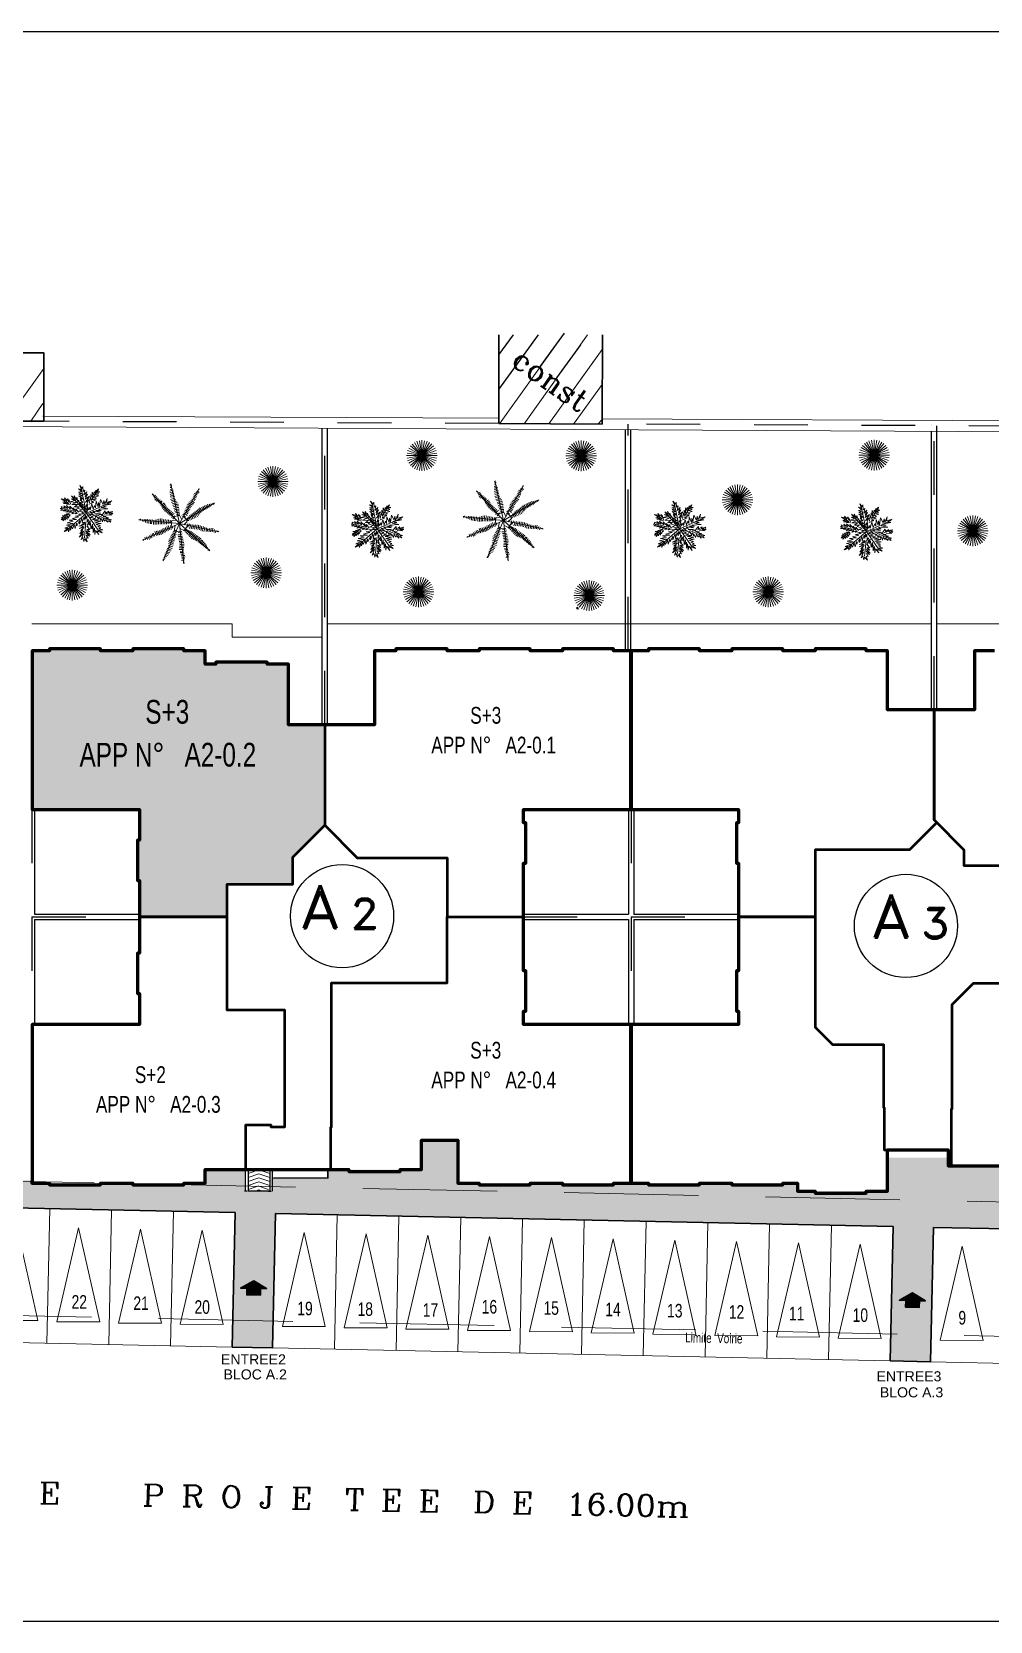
# Model space of a CAD drawing. Header units: millimetres. Extents: x 906 to 2482, y -1313 to -637.
# Drawn here: x 2054.772 to 2056.556, y -1302.754 to -1299.798 of the extents above; entities that cross this region are included whole.
import ezdxf
from ezdxf.enums import TextEntityAlignment as Align

# ---------------------------------------------------------------- set-up
doc = ezdxf.new("R2010")
doc.units = ezdxf.units.MM
for name, pattern in [('CONTINOUS', [0]), ('DASHDOT2', [0.5, 0.25, -0.125, 0, -0.125]), ('HIDDEN', [0.375, 0.25, -0.125])]:
    doc.linetypes.add(name, pattern=pattern)
doc.layers.add('1', color=7, linetype='Continuous')
for name, color, linetype, lineweight, true_color in [('autoblocan', 7, 'Continuous', 13, 0xe2d4c5), ('HACH', 7, 'Continuous', 5, 0xd1d1d1), ('VERDURE', 7, 'Continuous', 15, 0x00db00)]:
    doc.layers.add(name, color=color, linetype=linetype, lineweight=lineweight, true_color=true_color)
for name, color, linetype, lineweight in [('CLOTURE EXISTANT', 7, 'Continuous', 20), ('construction existante', 7, 'Continuous', 30), ('ESCALIER', 7, 'Continuous', 20), ('inter2', 7, 'HIDDEN', 18), ('interrompu', 7, 'HIDDEN', 15), ('MUR 0.2', 7, 'Continuous', 20), ('MUR 0.25', 7, 'Continuous', 25), ('MUR 0.3', 7, 'Continuous', 30), ('MUR 0.5', 7, 'Continuous', 50), ('MUR 0.6', 7, 'Continuous', 60), ('PARKING', 7, 'Continuous', 20), ('POTEAUX HACHURE', 7, 'Continuous', 15), ('REVERS D EAU', 7, 'Continuous', 13), ('TEXTE', 7, 'Continuous', 20), ('vegetation', 3, 'Continuous', 15), ('VOITURE', 7, 'Continuous', 15)]:
    doc.layers.add(name, color=color, linetype=linetype, lineweight=lineweight)
doc.layers.add('TEINTE 3', color=7, linetype='Continuous', true_color=0x175aab)
doc.styles.add('ARIAL', font='arial.ttf')
doc.styles.add('ATT', font='TXT')
doc.styles.add('BOLD', font='romand')
doc.styles.add('RR', font='COMPLEX')
doc.styles.add('STYLE4', font='swisscl.ttf')

# ---------------------------------------------------------------- blocks, each defined once
blk = doc.blocks.new('12PPLT15')
at = {"color": 0, "linetype": 'ByBlock'}
for p, q in [((0.013, -0.001), (-0.088, 0.491)), ((0.105, 0.233), (0.218, 0.416)), ((-0.197, 0.032), (-0.424, 0.087)), ((-0.311, 0.181), (-0.394, 0.245)), ((0.013, -0.001), (-0.211, 0.261)), ((0.013, -0.001), (0.471, 0.206)), ((0.344, -0.02), (0.467, 0.009)), ((-0.304, -0.006), (-0.415, -0.1)), ((0.013, -0.001), (-0.373, -0.336)), ((0.006, -0.159), (-0.023, -0.458)), ((0.013, -0.001), (0.245, -0.333)), ((0.205, -0.033), (0.429, -0.132))]:
    blk.add_line(p, q, dxfattribs=at)
for points in [[(-0.023, 0.057), (-0.023, 0.126), (-0.05, 0.087), (-0.065, 0.126), (-0.076, 0.103), (-0.098, 0.174), (-0.107, 0.155), (-0.136, 0.239), (-0.143, 0.21), (-0.166, 0.294), (-0.17, 0.248), (-0.214, 0.323), (-0.201, 0.271), (-0.262, 0.319), (-0.22, 0.258), (-0.272, 0.268), (-0.208, 0.233), (-0.289, 0.212), (-0.178, 0.2), (-0.26, 0.162), (-0.153, 0.158), (-0.208, 0.12), (-0.117, 0.12), (-0.159, 0.09), (-0.065, 0.061), (-0.126, 0.038), (-0.021, 0.019), (-0.078, 0.003), (-0.021, -0.012), (-0.136, -0.02), (-0.082, -0.035), (-0.191, -0.054), (-0.126, -0.071), (-0.247, -0.1), (-0.17, -0.117), (-0.304, -0.132), (-0.233, -0.152), (-0.344, -0.181), (-0.233, -0.19), (-0.359, -0.223), (-0.279, -0.236), (-0.385, -0.278), (-0.331, -0.278), (-0.401, -0.339), (-0.321, -0.31), (-0.317, -0.345), (-0.291, -0.278), (-0.281, -0.314), (-0.262, -0.249), (-0.247, -0.291), (-0.214, -0.213), (-0.197, -0.284), (-0.17, -0.184), (-0.162, -0.239), (-0.114, -0.139), (-0.114, -0.203), (-0.069, -0.094), (-0.065, -0.171), (-0.03, -0.068), (-0.015, -0.132), (-0.001, -0.035), (0.006, -0.098), (0.021, -0.052), (0.027, -0.159), (0.05, -0.119), (0.038, -0.217), (0.083, -0.142), (0.073, -0.223), (0.092, -0.181), (0.099, -0.291), (0.125, -0.203), (0.119, -0.294), (0.14, -0.249), (0.14, -0.358), (0.163, -0.281), (0.17, -0.397), (0.182, -0.32), (0.245, -0.4), (0.215, -0.333), (0.306, -0.368), (0.251, -0.314), (0.318, -0.31), (0.247, -0.284), (0.283, -0.272), (0.224, -0.249), (0.274, -0.236), (0.193, -0.209), (0.287, -0.194), (0.17, -0.178), (0.28, -0.152), (0.161, -0.142), (0.241, -0.123), (0.125, -0.117), (0.182, -0.1), (0.079, -0.081), (0.138, -0.068), (0.05, -0.033), (0.09, -0.029)], [(0.008, 0.049), (0.041, 0.162), (0.002, 0.122), (0.057, 0.248), (-0.001, 0.2), (0.073, 0.313), (-0.007, 0.258), (0.035, 0.352), (-0.007, 0.306), (0.021, 0.394), (-0.034, 0.342), (-0.015, 0.43), (-0.046, 0.403), (-0.053, 0.497), (-0.063, 0.461), (-0.111, 0.516), (-0.076, 0.436), (-0.134, 0.449), (-0.072, 0.403), (-0.134, 0.388), (-0.069, 0.367), (-0.126, 0.359), (-0.053, 0.313), (-0.126, 0.323), (-0.042, 0.261), (-0.105, 0.281), (-0.072, 0.245), (-0.101, 0.245), (-0.053, 0.2), (-0.12, 0.204), (-0.034, 0.149), (-0.092, 0.151), (-0.04, 0.113)], [(0.069, 0.191), (0.083, 0.29), (0.096, 0.252), (0.099, 0.348), (0.125, 0.29), (0.121, 0.388), (0.154, 0.332), (0.157, 0.397), (0.176, 0.374), (0.19, 0.43), (0.199, 0.407), (0.238, 0.449), (0.224, 0.397), (0.266, 0.394), (0.209, 0.374), (0.247, 0.361), (0.182, 0.338), (0.245, 0.323), (0.161, 0.296), (0.203, 0.281), (0.134, 0.252), (0.193, 0.245), (0.102, 0.212), (0.154, 0.206), (0.067, 0.168)], [(-0.136, 0.015), (-0.185, 0.078), (-0.185, 0.032), (-0.233, 0.099), (-0.22, 0.055), (-0.295, 0.132), (-0.279, 0.074), (-0.359, 0.141), (-0.337, 0.087), (-0.408, 0.135), (-0.382, 0.09), (-0.457, 0.122), (-0.446, 0.097), (-0.476, 0.087), (-0.424, 0.078), (-0.466, 0.055), (-0.369, 0.055), (-0.411, 0.038), (-0.314, 0.049), (-0.366, 0.015), (-0.26, 0.036), (-0.314, 0.013), (-0.224, 0.015), (-0.26, -0.012), (-0.166, 0.009), (-0.197, -0.016), (-0.149, -0.004)], [(-0.289, 0.158), (-0.356, 0.164), (-0.323, 0.177), (-0.411, 0.177), (-0.356, 0.197), (-0.427, 0.206), (-0.382, 0.219), (-0.453, 0.268), (-0.379, 0.252), (-0.394, 0.284), (-0.346, 0.233), (-0.331, 0.271), (-0.317, 0.212), (-0.311, 0.252), (-0.285, 0.17)], [(0.038, 0), (0.163, -0.052), (0.083, 0.015), (0.17, 0.007), (0.134, 0.036), (0.276, 0.019), (0.19, 0.051), (0.289, 0.051), (0.238, 0.071), (0.415, 0.08), (0.289, 0.107), (0.379, 0.12), (0.309, 0.135), (0.467, 0.168), (0.396, 0.17), (0.49, 0.226), (0.389, 0.2), (0.4, 0.275), (0.354, 0.164), (0.341, 0.233), (0.325, 0.162), (0.276, 0.252), (0.257, 0.126), (0.238, 0.197), (0.234, 0.12), (0.193, 0.223), (0.186, 0.099), (0.167, 0.141), (0.14, 0.074), (0.115, 0.17), (0.083, 0.061), (0.083, 0.113), (0.05, 0.061), (0.041, 0.11), (0.027, 0.022)], [(0.318, -0.01), (0.364, 0.042), (0.367, 0), (0.431, 0.036), (0.415, 0.009), (0.499, 0.029), (0.483, 0.003), (0.506, -0.01), (0.435, -0.01), (0.486, -0.039), (0.383, -0.029)], [(-0.311, -0.004), (-0.356, -0.016), (-0.34, -0.023), (-0.394, -0.033), (-0.373, -0.042), (-0.44, -0.048), (-0.394, -0.062), (-0.45, -0.084), (-0.421, -0.087), (-0.457, -0.117), (-0.415, -0.117), (-0.424, -0.142), (-0.385, -0.1), (-0.379, -0.132), (-0.363, -0.075), (-0.344, -0.117), (-0.34, -0.054), (-0.321, -0.094), (-0.308, -0.035), (-0.295, -0.054), (-0.295, -0.02)], [(-0.017, -0.165), (-0.063, -0.181), (-0.011, -0.188), (-0.078, -0.209), (-0.015, -0.207), (-0.124, -0.245), (-0.03, -0.236), (-0.12, -0.287), (-0.027, -0.261), (-0.092, -0.322), (-0.05, -0.303), (-0.107, -0.385), (-0.034, -0.333), (-0.12, -0.448), (-0.04, -0.385), (-0.084, -0.49), (-0.053, -0.452), (-0.034, -0.53), (-0.021, -0.477), (0.031, -0.533), (0.006, -0.458), (0.048, -0.465), (0.012, -0.41), (0.073, -0.429), (0.008, -0.368), (0.086, -0.404), (0.012, -0.333), (0.079, -0.349), (0.019, -0.303), (0.079, -0.307), (0.019, -0.245), (0.048, -0.259), (0.019, -0.213)], [(0.17, -0.012), (0.274, -0.012), (0.245, -0.026), (0.318, -0.026), (0.295, -0.042), (0.383, -0.058), (0.328, -0.062), (0.425, -0.09), (0.377, -0.094), (0.483, -0.126), (0.442, -0.132), (0.471, -0.165), (0.4, -0.142), (0.412, -0.171), (0.37, -0.123), (0.36, -0.152), (0.325, -0.1), (0.312, -0.159), (0.28, -0.09), (0.274, -0.132), (0.251, -0.075), (0.234, -0.106), (0.199, -0.048), (0.186, -0.081), (0.182, -0.045)]]:
    blk.add_lwpolyline(points, dxfattribs=at)
at = {"color": 0, "linetype": 'ByBlock', "style": 'ATT', "flags": 3}
blk.add_attdef('ITEM', (-1, -3.75), '', height=1, dxfattribs=at)
blk = doc.blocks.new('C3A9GA8P')
at = {"color": 0, "linetype": 'ByBlock'}
for p, q in [((120.6, 300.6), (124.5, 302.6)), ((121.4, 294.8), (127, 298.5)), ((155, 155), (122.7, 301.5)), ((155, 155), (53.9, 265.8)), ((54.2, 262.2), (58.5, 263.5)), ((59.3, 255.9), (67.5, 261.1)), ((61.6, 249.7), (70.3, 256)), ((82.3, 227), (91.5, 236.7)), ((122.2, 252.9), (137.8, 255.6)), ((155, 155), (229.1, 285.4)), ((201, 246.4), (213.1, 240.6)), ((216.2, 273), (224.9, 266.8)), ((221.4, 277.3), (228.8, 271)), ((225.8, 284), (228.4, 280.3)), ((125.2, 177.7), (138.8, 183.8)), ((146.4, 185.5), (155.3, 187.6)), ((155, 155), (284.3, 231)), ((157.3, 183.4), (164.2, 169.2)), ((167.4, 190.3), (177.4, 179.3)), ((238, 216.5), (245.4, 202.4)), ((277.6, 230.1), (282.8, 225.9)), ((282.8, 232.7), (285.9, 229.6)), ((5.9, 167.3), (5.2, 171.6)), ((155, 155), (5.7, 169.5)), ((11.6, 166.3), (9.9, 172.8)), ((155, 155), (18.4, 93)), ((51.7, 154), (54, 169.8)), ((64.1, 108.1), (57.7, 119.9)), ((155, 155), (95.1, 17.5)), ((124.2, 133.7), (122.6, 148.5)), ((123.4, 156.3), (124.1, 165.4)), ((128.7, 166), (144.4, 168.2)), ((144, 125.3), (135.6, 128.8)), ((136.5, 133.4), (139.2, 149)), ((165.7, 119.2), (151.2, 122.2)), ((155, 155), (267.3, 55.5)), ((155, 155), (171.7, 5.9)), ((155, 155), (301.9, 124.8)), ((169.8, 130.7), (155.8, 138.1)), ((182.7, 161.6), (171.3, 150.6)), ((179.8, 135.4), (173.9, 128.4)), ((181.3, 172.6), (186.1, 164.8)), ((192.4, 154.1), (185.1, 141.2)), ((256.1, 139.5), (254.4, 126.2)), ((286.2, 133.3), (282.9, 123.1)), ((291.8, 129.6), (288.1, 120.6)), ((299.6, 127.6), (296.9, 123.9)), ((21.9, 92.2), (21.9, 96.8)), ((29.4, 95.1), (27.1, 104.6)), ((36.1, 95.5), (32.7, 105.7)), ((124, 56.5), (109.7, 63.5)), ((239.1, 95.1), (228, 83.7)), ((264.4, 61.6), (262, 55.3)), ((97.2, 17), (92.9, 17.7)), ((100, 22.1), (93.3, 22.5)), ((171.5, 54.1), (158.3, 51.6)), ((173.1, 17.1), (163.4, 17.8)), ((174.9, 23.5), (164.2, 23.5)), ((173.6, 9), (169.3, 10.5)), ((268.4, 57.4), (266.4, 53.6))]:
    blk.add_line(p, q, dxfattribs=at)
for radius, start, end in [(126, 130.20868, 136.13494), (120, 129.521, 135.63333), (114, 128.7585, 134.81533), (108, 127.90808, 134.56004), (126, 100.41953, 106.2498), (120, 100.37246, 107.06136), (114, 100.32043, 107.69976), (132, 100.92747, 105.15976), (108, 100.26262, 108.41097), (138, 101.47934, 104.17168), (96, 100.11997, 110.03243), (90, 98.61819, 109.97472), (84, 96.88122, 109.90875), (96, 53.87355, 63.81759), (108, 55.90808, 62.56004), (114, 56.7585, 62.81533), (120, 57.521, 63.63333), (126, 58.20868, 64.13494), (96, 125.87355, 135.81759), (90, 125.81336, 136.78571), (84, 126.32295, 137.89761), (78, 126.9117, 139.18847), (72, 126.37935, 139.77001), (66, 125.49821, 139.73272), (60, 124.43749, 139.68798), (54, 123.13556, 139.6333), (48, 120.91033, 139.56494), (42, 117.60386, 139.47706), (78, 94.84646, 109.83264), (72, 92.78382, 109.86151), (30, 85.98683, 142.83427), (66, 92.34555, 110.0508), (60, 91.81921, 110.27799), (54, 91.17524, 110.55572), (48, 90.36912, 110.15741), (42, 89.33054, 109.0606), (36, 87.94144, 107.59308), (30, 13.98683, 70.83427), (42, 45.60386, 67.47706), (48, 48.91033, 67.56494), (54, 51.13556, 67.6333), (60, 52.43749, 67.68798), (66, 53.49821, 67.73272), (72, 54.37935, 67.77001), (78, 54.9117, 67.18847), (42, 17.33054, 37.0606), (84, 54.32295, 65.89761), (48, 18.36912, 38.15741), (90, 53.81336, 64.78571), (54, 19.17524, 38.55572), (60, 19.81921, 38.27799), (66, 20.34555, 38.0508), (72, 20.78382, 37.86151), (78, 22.84646, 37.83264), (84, 24.88122, 37.90875), (90, 26.61819, 37.97472), (96, 28.11997, 38.03243), (108, 28.26262, 36.41097), (114, 28.32043, 35.69976), (120, 28.37246, 35.06136), (126, 28.41953, 34.2498), (132, 28.92747, 33.15976), (138, 29.47934, 32.17168), (138, 173.47934, 176.17168), (132, 172.92747, 177.15976), (126, 172.41953, 178.2498), (120, 172.37246, 179.06136), (114, 172.32043, 179.69976), (108, 172.26262, 180.41097), (96, 172.11997, 182.03243), (96, 197.87355, 207.81759), (90, 170.61819, 181.97472), (90, 197.81336, 208.78571), (84, 168.88122, 181.90875), (84, 198.32295, 209.89761), (78, 166.84646, 181.83264), (78, 198.9117, 211.18847), (72, 164.78382, 181.86151), (72, 198.37935, 211.77001), (66, 164.34555, 182.0508), (66, 197.49821, 211.73272), (60, 163.81921, 182.27799), (60, 196.43749, 211.68798), (54, 163.17524, 182.55572), (54, 195.13556, 211.6333), (48, 162.36912, 182.15741), (48, 192.91033, 211.56494), (42, 161.33054, 181.0606), (42, 189.60386, 211.47706), (36, 159.94144, 179.59308), (30, 157.98683, 214.83427), (42, 233.33054, 253.0606), (36, 231.94144, 251.59308), (30, 229.98683, 286.83427), (30, 301.98683, 358.83427), (36, 303.94144, 323.59308), (42, 305.33054, 325.0606), (48, 306.36912, 326.15741), (36, 15.94144, 35.59308), (54, 307.17524, 326.55572), (60, 307.81921, 326.27799), (42, 333.60386, 355.47706), (48, 336.91033, 355.56494), (54, 339.13556, 355.6333), (60, 340.43749, 355.68798), (66, 341.49821, 355.73272), (72, 342.37935, 355.77001), (78, 342.9117, 355.18847), (84, 342.32295, 353.89761), (90, 341.81336, 352.78571), (96, 341.87355, 351.81759), (108, 343.90808, 350.56004), (114, 344.7585, 350.81533), (120, 345.521, 351.63333), (126, 346.20868, 352.13494), (126, 202.20868, 208.13494), (120, 201.521, 207.63333), (114, 200.7585, 206.81533), (108, 199.90808, 206.56004), (96, 244.11997, 254.03243), (90, 242.61819, 253.97472), (84, 240.88122, 253.90875), (78, 238.84646, 253.83264), (72, 236.78382, 253.86151), (66, 236.34555, 254.0508), (60, 235.81921, 254.27799), (54, 235.17524, 254.55572), (48, 234.36912, 254.15741), (42, 261.60386, 283.47706), (48, 264.91033, 283.56494), (54, 267.13556, 283.6333), (60, 268.43749, 283.68798), (66, 269.49821, 283.73272), (90, 269.81336, 280.78571), (96, 269.87355, 279.81759), (72, 270.37935, 283.77001), (84, 270.32295, 281.89761), (78, 270.9117, 283.18847), (66, 308.34555, 326.0508), (72, 308.78382, 325.86151), (78, 310.84646, 325.83264), (84, 312.88122, 325.90875), (90, 314.61819, 325.97472), (96, 316.11997, 326.03243), (108, 316.26262, 324.41097), (114, 316.32043, 323.69976), (120, 316.37246, 323.06136), (126, 316.41953, 322.2498), (132, 316.92747, 321.15976), (138, 317.47934, 320.17168), (138, 245.47934, 248.17168), (132, 244.92747, 249.15976), (126, 244.41953, 250.2498), (120, 244.37246, 251.06136), (114, 244.32043, 251.69976), (108, 244.26262, 252.41097), (108, 271.90808, 278.56004), (114, 272.7585, 278.81533), (120, 273.521, 279.63333), (126, 274.20868, 280.13494)]:
    blk.add_arc((155, 155), radius, start, end, dxfattribs=at)
blk = doc.blocks.new('arbre -5')
at = {"layer": 'vegetation', "linetype": 'Continuous'}
for p, q in [((-0.087, -0.186), (-0.087, -0.186)), ((-0.07, -0.257), (-0.07, -0.257)), ((0.168, -0.224), (0.168, -0.224))]:
    blk.add_line(p, q, dxfattribs=at)
for points in [[(-0.285, 0), (-0.001, 0), (-0.277, -0.049)], [(-0.277, 0.049), (0, 0)], [(-0.244, 0.141), (0, 0), (-0.267, 0.097)], [(-0.267, -0.097), (0, 0), (-0.244, -0.141)], [(-0.182, 0.216), (0, 0.001), (-0.216, 0.182)], [(-0.216, -0.182), (0, 0), (-0.182, -0.216)], [(-0.097, 0.267), (0, 0), (-0.141, 0.244)], [(-0.141, -0.244), (0, 0), (-0.097, -0.266)], [(0, 0.285), (0, 0), (-0.049, 0.277)], [(-0.049, -0.277), (0, 0), (0, -0.285)], [(0.049, 0.277), (0, 0)], [(0.141, 0.244), (0, 0), (0.097, 0.267)], [(0.216, 0.182), (0, 0), (0.182, 0.217)], [(0.266, 0.097), (0, 0), (0.244, 0.141)], [(0.285, 0), (0, 0), (0.277, 0.049)], [(0.049, -0.277), (0, 0), (0.097, -0.266)], [(0.141, -0.244), (0, 0), (0.182, -0.216)], [(0.216, -0.182), (0, 0), (0.244, -0.141)], [(0.266, -0.097), (0, 0), (0.277, -0.049)]]:
    blk.add_lwpolyline(points, dxfattribs=at)

msp = doc.modelspace()

# ---------------------------------------------------------------- hatches: boundary and pattern name
at = {"layer": 'autoblocan', "linetype": 'CONTINOUS'}
h = msp.add_hatch(dxfattribs=at)
h.set_pattern_fill('147', color=256, scale=0.0175, angle=90, pattern_type=2)
h.set_pattern_definition([(90, (1999.709107, -1258.658468), (-0.013125, 0.013125), [0.0175, -0.00875]), (135, (1999.704732, -1258.658468), (-0.0262499957, 4e-18), [0.006187125, -0.01237425]), (225, (1999.704732, -1258.640968), (-4e-18, -0.0262499957), [0.006187125, -0.01237425]), (180, (1999.687232, -1258.658468), (-3e-18, -0.02625), [0.00875, -0.0175]), (180, (1999.700357, -1258.654093), (-3e-18, -0.02625), [0.00875, -0.0175]), (180, (1999.700357, -1258.645343), (-3e-18, -0.02625), [0.00875, -0.0175]), (180, (1999.687232, -1258.640968), (-3e-18, -0.02625), [0.00875, -0.0175])])
h.paths.add_polyline_path([(2053.805, -1301.9021), (2053.66, -1301.7571), (2053.66, -1301.6339), (2053.6075, -1301.6339), (2053.6075, -1301.5519), (2053.5577, -1301.5519), (2053.5574, -1301.6871), (2053.3211, -1301.6861, 0.337218), (2053.2486, -1301.7408, 0.490421), (2053.6724, -1302.3125), (2053.6836, -1302.3128, 0.414214), (2053.8061, -1302.1953), (2053.8109, -1301.9656), (2054.1559, -1301.9729), (2054.1506, -1302.2228), (2054.2256, -1302.2244), (2054.2308, -1301.9744), (2054.4616, -1301.9793), (2054.4616, -1301.9339), (2054.45, -1301.9339), (2054.45, -1301.9164), (2054.2875, -1301.9164), (2054.2875, -1301.8299), (2054.2072, -1301.8299), (2054.2072, -1301.861), (2054.145, -1301.861), (2054.145, -1301.845), (2054.14, -1301.845), (2054.14, -1301.885), (2054.1, -1301.885), (2054.1, -1301.9149), (2053.8275, -1301.9149), (2053.805, -1301.9149)])
h.paths.add_polyline_path([(2053.7112, -1301.9518), (2053.7063, -1302.1867, -0.508918), (2053.3659, -1301.7863), (2053.5465, -1301.7871)], flags=16)
h.paths.add_polyline_path([(2056.1805, -1301.9389), (2055.565, -1301.9389), (2055.565, -1301.8589), (2055.4975, -1301.8589), (2055.4975, -1301.9139), (2055.3235, -1301.9139), (2055.3235, -1301.9299), (2055.2179, -1301.9299), (2055.2179, -1301.9539), (2055.2129, -1301.9539), (2055.1729, -1301.9539), (2055.1679, -1301.9539), (2055.1679, -1301.9139), (2055.095, -1301.9139), (2055.095, -1301.9389), (2054.7722, -1301.9389), (2054.7722, -1301.9339), (2054.4616, -1301.9339), (2054.4616, -1301.9793), (2055.1506, -1301.9938), (2055.1454, -1302.2438), (2055.2204, -1302.2453), (2055.2256, -1301.9954), (2056.1805, -1302.0155)])
h.paths.add_polyline_path([(2057.0625, -1301.9799), (2057.02, -1301.9799), (2057.02, -1301.9549), (2056.8775, -1301.9549), (2056.8775, -1301.9799), (2056.7025, -1301.9799), (2056.7025, -1301.907), (2056.4775, -1301.907), (2056.4775, -1301.8918), (2056.365, -1301.8918), (2056.365, -1301.9539), (2056.1975, -1301.9539), (2056.1975, -1301.9389), (2056.1805, -1301.9389), (2056.1805, -1302.0155), (2056.3754, -1302.0196), (2056.3701, -1302.2695), (2056.4451, -1302.2711), (2056.4503, -1302.0212), (2057.0625, -1302.0341)])
at = {"layer": 'POTEAUX HACHURE'}
h = msp.add_hatch(dxfattribs=at)
h.set_pattern_fill('ANSI37', color=256, scale=0.0005, angle=178.8194)
h.set_pattern_definition([(223.8194135, (2125.8248737, -1344.1195922), (0.001099165455, -0.001145421997), []), (313.8194135, (2125.8248737, -1344.1195922), (0.001145421997, 0.001099165455), [])])
h.paths.add_polyline_path([(2055.1855, -1302.1204), (2055.1609, -1302.1342), (2055.1725, -1302.1345), (2055.1722, -1302.1468), (2055.1977, -1302.1473), (2055.198, -1302.135), (2055.2093, -1302.1352)])
h = msp.add_hatch(dxfattribs=at)
h.set_pattern_fill('ANSI37', color=256, scale=0.0005, angle=178.8194)
h.set_pattern_definition([(223.8194135, (2127.0510659, -1344.1423034), (0.001099165455, -0.001145421997), []), (313.8194135, (2127.0510659, -1344.1423034), (0.001145421997, 0.001099165455), [])])
h.paths.add_polyline_path([(2056.4117, -1302.1431), (2056.3871, -1302.1569), (2056.3987, -1302.1572), (2056.3984, -1302.1695), (2056.4239, -1302.17), (2056.4242, -1302.1577), (2056.4355, -1302.158)])
at = {"layer": 'TEINTE 3'}
h = msp.add_hatch(color=256, dxfattribs=at)
h.dxf.hatch_style = 1
h.paths.add_polyline_path([(2054.773, -1300.9489), (2054.805, -1300.9489), (2054.805, -1300.9454), (2054.9, -1300.9454), (2054.9, -1300.9489), (2054.96, -1300.9489), (2054.96, -1300.9454), (2055.055, -1300.9454), (2055.055, -1300.9489), (2055.095, -1300.9489), (2055.095, -1300.9739), (2055.115, -1300.9739), (2055.115, -1300.9704), (2055.21, -1300.9704), (2055.21, -1300.9739), (2055.25, -1300.9739), (2055.25, -1301.0864), (2055.3175, -1301.0864), (2055.3175, -1301.2735), (2055.2575, -1301.3335), (2055.2575, -1301.3839), (2055.135, -1301.3839), (2055.135, -1301.4439), (2054.9725, -1301.4439), (2054.9725, -1301.3764), (2054.969, -1301.3764), (2054.969, -1301.3014), (2054.9725, -1301.3014), (2054.9725, -1301.2439), (2054.773, -1301.2439)])

# ---------------------------------------------------------------- linework, layer by layer
at = {"layer": '1', "color": 7, "linetype": 'DASHDOT2', "ltscale": 0.1}
for p, q in [((2055.6414, -1300.5265), (2054.7945, -1300.5222)), ((2055.3175, -1301.0864), (2055.3175, -1300.5248)), ((2056.6164, -1300.5313), (2055.8336, -1300.5273)), ((2055.882, -1300.9489), (2055.882, -1300.5276)), ((2056.4515, -1301.0589), (2056.4515, -1300.5305)), ((2054.7725, -1301.2439), (2054.7725, -1301.6439)), ((2055.8875, -1301.2439), (2055.8875, -1301.6439)), ((2054.5725, -1301.4439), (2054.9725, -1301.4439)), ((2055.6875, -1301.4439), (2056.0875, -1301.4439))]:
    msp.add_line(p, q, dxfattribs=at)
at = {"layer": '1', "color": 7, "linetype": 'Continuous'}
for points in [[(2055.6414, -1300.4628), (2055.715, -1300.3613)], [(2055.6414, -1300.3988), (2055.6686, -1300.3613)], [(2055.7192, -1300.4194), (2055.7635, -1300.3583)], [(2055.7192, -1300.4194), (2055.7635, -1300.3583)], [(2055.7497, -1300.4411), (2055.794, -1300.3802)], [(2055.7497, -1300.4411), (2055.794, -1300.3802)], [(2055.826, -1300.5275), (2055.8336, -1300.5187)], [(2055.826, -1300.5275), (2055.8336, -1300.5187)], [(2055.4854, -1300.5834), (2055.4852, -1300.5837)], [(2055.4854, -1300.5834), (2055.4852, -1300.5837)], [(2055.4852, -1300.5837), (2055.4874, -1300.5861)], [(2055.4852, -1300.5837), (2055.4874, -1300.5861)], [(2055.8091, -1300.8449), (2055.8086, -1300.8455)], [(2055.8091, -1300.8449), (2055.8086, -1300.8455)], [(2055.8086, -1300.8455), (2055.8094, -1300.8463)], [(2055.8086, -1300.8455), (2055.8094, -1300.8463)], [(2055.7876, -1300.8682), (2055.7861, -1300.8698)], [(2055.7876, -1300.8682), (2055.7861, -1300.8698)], [(2055.7861, -1300.8698), (2055.7877, -1300.8713)], [(2055.7861, -1300.8698), (2055.7877, -1300.8713)], [(2055.7876, -1300.8682), (2055.7892, -1300.8697)], [(2055.7876, -1300.8682), (2055.7892, -1300.8697)], [(2055.7892, -1300.8697), (2055.7877, -1300.8713)], [(2055.7892, -1300.8697), (2055.7877, -1300.8713)]]:
    msp.add_lwpolyline(points, dxfattribs=at)
at = {"layer": '1', "color": 7, "linetype": 'Continuous', "extrusion": (0, 0, -1)}
for centre, start, end in [((-2055.3497, -1301.4426), 0, 180), ((-2056.3992, -1301.4607), 0, 180), ((-2055.3497, -1301.4426), 180.0001, 359.9999), ((-2056.3992, -1301.4607), 180.0001, 359.9999)]:
    msp.add_arc(centre, 0.096, start, end, dxfattribs=at)
at = {"layer": 'CLOTURE EXISTANT'}
for p, q in [((2055.6414, -1300.5167), (2054.793, -1300.5124)), ((2056.6164, -1300.5213), (2055.8336, -1300.5178)), ((2056.6164, -1300.5417), (2054.5031, -1300.5307))]:
    msp.add_line(p, q, dxfattribs=at)
at = {"layer": 'construction existante'}
for p, q in [((2055.6414, -1300.3613), (2055.6414, -1300.5265)), ((2055.8344, -1300.3613), (2055.8336, -1300.5273)), ((2054.7945, -1300.3947), (2054.6679, -1300.3945)), ((2054.7945, -1300.3947), (2054.7945, -1300.5222)), ((2055.8336, -1300.5273), (2055.6414, -1300.5265))]:
    msp.add_line(p, q, dxfattribs=at)
msp.add_lwpolyline([(2054.5045, -1300.521), (2054.6663, -1300.5217), (2054.7945, -1300.5222), (2054.7945, -1300.3947), (2054.6679, -1300.3947), (2054.6679, -1300.3659), (2054.505, -1300.3654)], close=True, dxfattribs=at)
at = {"layer": 'ESCALIER'}
for p, q in [((2055.175, -1301.9208), (2055.195, -1301.9141)), ((2055.195, -1301.9141), (2055.215, -1301.9208)), ((2055.175, -1301.9283), (2055.195, -1301.9216)), ((2055.175, -1301.9358), (2055.195, -1301.9291)), ((2055.175, -1301.9433), (2055.195, -1301.9366)), ((2055.175, -1301.9508), (2055.195, -1301.9441)), ((2055.1929, -1301.9441), (2055.2129, -1301.9508)), ((2055.195, -1301.9216), (2055.215, -1301.9283)), ((2055.195, -1301.9291), (2055.215, -1301.9358)), ((2055.195, -1301.9366), (2055.215, -1301.9433)), ((2055.1881, -1301.9539), (2055.195, -1301.9516)), ((2055.195, -1301.9516), (2055.2018, -1301.9539))]:
    msp.add_line(p, q, dxfattribs=at)
msp.add_lwpolyline([(2055.3235, -1301.9139), (2055.3235, -1301.9299), (2055.22, -1301.9299)], dxfattribs=at)
at = {"layer": 'HACH'}
for p, q in [((2054.7246, -1300.5219), (2054.7945, -1300.4243)), ((2054.793, -1300.4894), (2054.7704, -1300.5221))]:
    msp.add_line(p, q, dxfattribs=at)
for points in [[(2055.6429, -1300.5268), (2055.7615, -1300.3613)], [(2055.6887, -1300.527), (2055.8067, -1300.3613)], [(2055.7345, -1300.5271), (2055.8336, -1300.3886)], [(2055.7345, -1300.5271), (2055.8336, -1300.3886)], [(2055.7802, -1300.463), (2055.8245, -1300.4019)], [(2055.7802, -1300.463), (2055.8245, -1300.4019)], [(2055.7802, -1300.5273), (2055.8336, -1300.4536)], [(2055.7802, -1300.5273), (2055.8336, -1300.4536)]]:
    msp.add_lwpolyline(points, dxfattribs=at)
at = {"layer": 'inter2'}
msp.add_line((2057.5075, -1302.2435), (2053.7066, -1302.1635), dxfattribs=at)
msp.add_lwpolyline([(2057.5128, -1301.9935), (2053.8139, -1301.9157), (2053.6074, -1301.7044), (2053.6098, -1300.5214)], dxfattribs=at)
at = {"layer": 'interrompu', "ltscale": 0.2}
msp.add_lwpolyline([(2055.3225, -1301.9139), (2055.3225, -1301.9289), (2055.22, -1301.9289)], dxfattribs=at)
at = {"layer": 'MUR 0.2'}
for p, q in [((2054.773, -1301.2439), (2054.773, -1300.9489)), ((2055.887, -1301.2439), (2055.887, -1300.9489)), ((2055.888, -1301.2439), (2055.888, -1300.9489)), ((2054.7725, -1301.6439), (2054.7725, -1301.9339)), ((2055.8875, -1301.6439), (2055.8875, -1301.9389)), ((2054.7725, -1301.9339), (2054.7722, -1301.9339))]:
    msp.add_line(p, q, dxfattribs=at)
at = {"layer": 'MUR 0.25'}
for p, q in [((2055.3125, -1301.0864), (2055.3125, -1300.535)), ((2055.3225, -1301.0864), (2055.3225, -1300.535)), ((2055.877, -1300.9489), (2055.877, -1300.5379)), ((2055.887, -1300.9489), (2055.887, -1300.5379)), ((2056.4465, -1300.5305), (2056.4465, -1300.5305)), ((2056.4465, -1301.0589), (2056.4465, -1300.5408)), ((2056.4565, -1301.0589), (2056.4565, -1300.5305)), ((2055.17, -1301.9539), (2055.17, -1301.9139)), ((2055.175, -1301.9139), (2055.175, -1301.9539)), ((2055.22, -1301.9539), (2055.22, -1301.9139)), ((2055.1729, -1301.9539), (2055.1679, -1301.9539)), ((2055.2129, -1301.9539), (2055.2179, -1301.9539))]:
    msp.add_line(p, q, dxfattribs=at)
at = {"layer": 'MUR 0.25', "linetype": 'Continuous'}
for p, q in [((2054.7775, -1301.2439), (2054.7775, -1301.4389)), ((2055.8825, -1301.2439), (2055.8825, -1301.4389)), ((2055.8925, -1301.2439), (2055.8925, -1301.4389)), ((2054.7775, -1301.4389), (2054.9725, -1301.4389)), ((2055.6875, -1301.4389), (2055.8825, -1301.4389)), ((2055.8925, -1301.4389), (2056.0875, -1301.4389)), ((2054.7775, -1301.4489), (2054.9725, -1301.4489)), ((2054.7775, -1301.4489), (2054.7775, -1301.6439)), ((2055.6875, -1301.4489), (2055.8825, -1301.4489)), ((2055.8825, -1301.4489), (2055.8825, -1301.6439)), ((2055.8925, -1301.4489), (2056.0875, -1301.4489)), ((2055.8925, -1301.4489), (2055.8925, -1301.6439))]:
    msp.add_line(p, q, dxfattribs=at)
at = {"layer": 'MUR 0.25', "color": 7}
msp.add_lwpolyline([(2057.8206, -1299.7979), (2052.0017, -1299.7979), (2052.0017, -1302.7537), (2057.8206, -1302.7537)], close=True, dxfattribs=at)
at = {"layer": 'MUR 0.25'}
msp.add_lwpolyline([(2055.175, -1301.9139), (2055.215, -1301.9139), (2055.215, -1301.9539), (2055.175, -1301.9539)], dxfattribs=at)
at = {"layer": 'MUR 0.3'}
for p, q in [((2055.1506, -1301.9938), (2054.2308, -1301.9744)), ((2055.1506, -1301.9938), (2055.1454, -1302.2438)), ((2055.2256, -1301.9954), (2055.2204, -1302.2453)), ((2056.3754, -1302.0196), (2055.2256, -1301.9954)), ((2056.3754, -1302.0196), (2056.3701, -1302.2695)), ((2056.4503, -1302.0212), (2056.4451, -1302.2711)), ((2057.4955, -1302.0432), (2056.4503, -1302.0212)), ((2055.2204, -1302.2453), (2055.1454, -1302.2438)), ((2056.4451, -1302.2711), (2056.3701, -1302.2695))]:
    msp.add_line(p, q, dxfattribs=at)
at = {"layer": 'MUR 0.3', "lineweight": 30}
for points in [[(2055.1855, -1302.1204), (2055.1609, -1302.1342), (2055.1725, -1302.1345), (2055.1722, -1302.1468), (2055.1977, -1302.1473), (2055.198, -1302.135), (2055.2093, -1302.1352)], [(2056.4117, -1302.1431), (2056.3871, -1302.1569), (2056.3987, -1302.1572), (2056.3984, -1302.1695), (2056.4239, -1302.17), (2056.4242, -1302.1577), (2056.4355, -1302.158)]]:
    msp.add_lwpolyline(points, close=True, dxfattribs=at)
at = {"layer": 'MUR 0.5'}
for points in [[(2054.773, -1300.9489), (2054.805, -1300.9489), (2054.805, -1300.9454), (2054.9, -1300.9454), (2054.9, -1300.9489), (2054.96, -1300.9489), (2054.96, -1300.9454), (2055.055, -1300.9454), (2055.055, -1300.9489), (2055.095, -1300.9489), (2055.095, -1300.9739), (2055.115, -1300.9739), (2055.115, -1300.9704), (2055.21, -1300.9704), (2055.21, -1300.9739), (2055.25, -1300.9739), (2055.25, -1301.0864), (2055.3175, -1301.0864), (2055.3175, -1301.2735), (2055.2575, -1301.3335), (2055.2575, -1301.3839), (2055.135, -1301.3839), (2055.135, -1301.4439), (2054.9725, -1301.4439), (2054.9725, -1301.3764), (2054.969, -1301.3764), (2054.969, -1301.3014), (2054.9725, -1301.3014), (2054.9725, -1301.2439), (2054.773, -1301.2439)], [(2055.887, -1301.2439), (2055.887, -1300.9489), (2055.855, -1300.9489), (2055.855, -1300.9454), (2055.76, -1300.9454), (2055.76, -1300.9489), (2055.7, -1300.9489), (2055.7, -1300.9454), (2055.605, -1300.9454), (2055.605, -1300.9489), (2055.545, -1300.9489), (2055.545, -1300.9454), (2055.45, -1300.9454), (2055.45, -1300.9489), (2055.41, -1300.9489), (2055.41, -1301.0864), (2055.3175, -1301.0864), (2055.3175, -1301.2735), (2055.3779, -1301.3339), (2055.545, -1301.3339), (2055.545, -1301.4439), (2055.6875, -1301.4439), (2055.6875, -1301.3439), (2055.691, -1301.3439), (2055.691, -1301.2689), (2055.6875, -1301.2689), (2055.6875, -1301.2439)], [(2055.888, -1301.2439), (2055.888, -1300.9489), (2055.92, -1300.9489), (2055.92, -1300.9454), (2056.015, -1300.9454), (2056.015, -1300.9489), (2056.075, -1300.9489), (2056.075, -1300.9454), (2056.17, -1300.9454), (2056.17, -1300.9489), (2056.23, -1300.9489), (2056.23, -1300.9454), (2056.325, -1300.9454), (2056.325, -1300.9489), (2056.365, -1300.9489), (2056.365, -1301.0589), (2056.4515, -1301.0589), (2056.4515, -1301.2635), (2056.4565, -1301.2685), (2056.4061, -1301.3189), (2056.23, -1301.3189), (2056.23, -1301.4439), (2056.0875, -1301.4439), (2056.0875, -1301.3439), (2056.084, -1301.3439), (2056.084, -1301.2689), (2056.0875, -1301.2689), (2056.0875, -1301.2439)], [(2054.773, -1301.6439), (2054.9725, -1301.6439), (2054.9725, -1301.5864), (2054.969, -1301.5864), (2054.969, -1301.5114), (2054.9725, -1301.5114), (2054.9725, -1301.4439), (2055.135, -1301.4439), (2055.135, -1301.6164), (2055.2425, -1301.6164), (2055.2425, -1301.8314), (2055.2425, -1301.8351), (2055.2175, -1301.8351), (2055.2175, -1301.8314), (2055.17, -1301.8314), (2055.17, -1301.9139), (2055.095, -1301.9139), (2055.095, -1301.9389), (2055.055, -1301.9389), (2055.055, -1301.9424), (2054.96, -1301.9424), (2054.96, -1301.9389), (2054.9, -1301.9389), (2054.9, -1301.9424), (2054.805, -1301.9424), (2054.805, -1301.9389), (2054.7722, -1301.9389), (2054.7722, -1301.9349), (2054.773, -1301.9349)], [(2055.545, -1301.4439), (2055.6875, -1301.4439), (2055.6875, -1301.5439), (2055.691, -1301.5439), (2055.691, -1301.6189), (2055.6875, -1301.6189), (2055.6875, -1301.6439), (2055.887, -1301.6439), (2055.887, -1301.9389), (2055.855, -1301.9389), (2055.855, -1301.9424), (2055.76, -1301.9424), (2055.76, -1301.9389), (2055.7, -1301.9389), (2055.7, -1301.9424), (2055.605, -1301.9424), (2055.605, -1301.9389), (2055.565, -1301.9389), (2055.565, -1301.8589), (2055.4975, -1301.8589), (2055.4975, -1301.9139), (2055.4575, -1301.9139), (2055.4575, -1301.9174), (2055.3625, -1301.9174), (2055.3625, -1301.9139), (2055.3287, -1301.9139), (2055.3287, -1301.8351), (2055.33, -1301.8351), (2055.33, -1301.5664), (2055.545, -1301.5664)], [(2056.0875, -1301.4439), (2056.23, -1301.4439), (2056.23, -1301.6491), (2056.2622, -1301.6814), (2056.3575, -1301.6814), (2056.3575, -1301.7986), (2056.3587, -1301.7986), (2056.3587, -1301.877), (2056.365, -1301.877), (2056.365, -1301.9539), (2056.325, -1301.9539), (2056.325, -1301.9574), (2056.23, -1301.9574), (2056.23, -1301.9539), (2056.1975, -1301.9539), (2056.1975, -1301.9389), (2056.17, -1301.9389), (2056.17, -1301.9424), (2056.075, -1301.9424), (2056.075, -1301.9389), (2056.015, -1301.9389), (2056.015, -1301.9424), (2055.92, -1301.9424), (2055.92, -1301.9389), (2055.888, -1301.9389), (2055.888, -1301.6439), (2056.0875, -1301.6439), (2056.0875, -1301.6189), (2056.084, -1301.6189), (2056.084, -1301.5439), (2056.0875, -1301.5439)]]:
    msp.add_lwpolyline(points, close=True, dxfattribs=at)
for points in [[(2056.61, -1301.3489), (2056.5075, -1301.3489), (2056.5075, -1301.3195), (2056.4515, -1301.2635), (2056.4515, -1301.0589), (2056.5265, -1301.0589), (2056.5265, -1300.9489), (2056.564, -1300.9489)], [(2056.7025, -1301.907), (2056.485, -1301.907), (2056.4837, -1301.907), (2056.4837, -1301.8074), (2056.4837, -1301.8011), (2056.485, -1301.8011), (2056.485, -1301.607), (2056.5249, -1301.567), (2056.715, -1301.567)]]:
    msp.add_lwpolyline(points, dxfattribs=at)
at = {"layer": 'MUR 0.6'}
msp.add_lwpolyline([(2055.887, -1300.9489), (2055.855, -1300.9489), (2055.855, -1300.9454), (2055.76, -1300.9454), (2055.76, -1300.9489), (2055.7, -1300.9489), (2055.7, -1300.9454), (2055.605, -1300.9454), (2055.605, -1300.9489), (2055.545, -1300.9489), (2055.545, -1300.9454), (2055.45, -1300.9454), (2055.45, -1300.9489), (2055.41, -1300.9489), (2055.41, -1301.0864), (2055.3175, -1301.0864), (2055.25, -1301.0864), (2055.25, -1300.9739), (2055.21, -1300.9739), (2055.21, -1300.9704), (2055.115, -1300.9704), (2055.115, -1300.9739), (2055.095, -1300.9739), (2055.095, -1300.9489), (2055.055, -1300.9489), (2055.055, -1300.9454), (2054.96, -1300.9454), (2054.96, -1300.9489), (2054.9, -1300.9489), (2054.9, -1300.9454), (2054.805, -1300.9454), (2054.805, -1300.9489), (2054.773, -1300.9489), (2054.773, -1301.2439), (2054.9725, -1301.2439), (2054.9725, -1301.3014), (2054.969, -1301.3014), (2054.969, -1301.3764), (2054.9725, -1301.3764), (2054.9725, -1301.4389), (2054.9725, -1301.4439), (2054.9725, -1301.5114), (2054.969, -1301.5114), (2054.969, -1301.5864), (2054.9725, -1301.5864), (2054.9725, -1301.6439), (2054.773, -1301.6439), (2054.773, -1301.9349), (2054.7722, -1301.9389), (2054.805, -1301.9389), (2054.805, -1301.9424), (2054.9, -1301.9424), (2054.9, -1301.9389), (2054.96, -1301.9389), (2054.96, -1301.9424), (2055.055, -1301.9424), (2055.055, -1301.9389), (2055.095, -1301.9389), (2055.095, -1301.9139), (2055.17, -1301.9139), (2055.329, -1301.9139), (2055.3625, -1301.9139), (2055.3625, -1301.9174), (2055.4575, -1301.9174), (2055.4575, -1301.9139), (2055.4975, -1301.9139), (2055.4975, -1301.8589), (2055.565, -1301.8589), (2055.565, -1301.9389), (2055.605, -1301.9389), (2055.605, -1301.9424), (2055.7, -1301.9424), (2055.7, -1301.9389), (2055.76, -1301.9389), (2055.76, -1301.9424), (2055.855, -1301.9424), (2055.855, -1301.9389), (2055.887, -1301.9389), (2055.887, -1301.6439), (2055.6875, -1301.6439), (2055.6875, -1301.6189), (2055.6915, -1301.6189), (2055.6915, -1301.5439), (2055.6875, -1301.5439), (2055.6875, -1301.4439), (2055.6875, -1301.3439), (2055.6915, -1301.3439), (2055.6915, -1301.2689), (2055.6875, -1301.2689), (2055.6875, -1301.2439), (2055.887, -1301.2439)], close=True, dxfattribs=at)
msp.add_lwpolyline([(2056.564, -1300.9489), (2056.5265, -1300.9489), (2056.5265, -1301.0589), (2056.4515, -1301.0589), (2056.365, -1301.0589), (2056.365, -1300.9489), (2056.325, -1300.9489), (2056.325, -1300.9454), (2056.23, -1300.9454), (2056.23, -1300.9489), (2056.17, -1300.9489), (2056.17, -1300.9454), (2056.075, -1300.9454), (2056.075, -1300.9489), (2056.015, -1300.9489), (2056.015, -1300.9454), (2055.92, -1300.9454), (2055.92, -1300.9489), (2055.888, -1300.9489), (2055.888, -1301.2439), (2056.0875, -1301.2439), (2056.0875, -1301.2689), (2056.084, -1301.2689), (2056.084, -1301.3439), (2056.0875, -1301.3439), (2056.0875, -1301.4439), (2056.0875, -1301.4439), (2056.0875, -1301.5439), (2056.084, -1301.5439), (2056.084, -1301.6189), (2056.0875, -1301.6189), (2056.0875, -1301.6439), (2055.888, -1301.6439), (2055.888, -1301.9389), (2055.92, -1301.9389), (2055.92, -1301.9424), (2056.015, -1301.9424), (2056.015, -1301.9389), (2056.075, -1301.9389), (2056.075, -1301.9424), (2056.17, -1301.9424), (2056.17, -1301.9389), (2056.1975, -1301.9389), (2056.1975, -1301.9539), (2056.23, -1301.9539), (2056.23, -1301.9574), (2056.325, -1301.9574), (2056.325, -1301.9539), (2056.365, -1301.9539), (2056.365, -1301.877), (2056.4775, -1301.877), (2056.4775, -1301.907), (2056.49, -1301.907), (2056.7025, -1301.907)], dxfattribs=at)
at = {"layer": 'PARKING'}
for p, q in [((2054.8057, -1301.9866), (2054.8004, -1302.2365)), ((2054.9207, -1301.989), (2054.9154, -1302.2389)), ((2055.0357, -1301.9914), (2055.0304, -1302.2413)), ((2055.3406, -1301.9978), (2055.3353, -1302.2478)), ((2055.4556, -1302.0002), (2055.4503, -1302.2502)), ((2055.5705, -1302.0027), (2055.5653, -1302.2526)), ((2055.6855, -1302.0051), (2055.6803, -1302.255)), ((2055.8005, -1302.0075), (2055.7952, -1302.2574)), ((2055.9155, -1302.0099), (2055.9102, -1302.2599)), ((2056.0304, -1302.0123), (2056.0252, -1302.2623)), ((2056.1454, -1302.0148), (2056.1402, -1302.2647)), ((2056.2604, -1302.0172), (2056.2551, -1302.2671)), ((2055.1454, -1302.2438), (2054.2256, -1302.2244)), ((2056.3701, -1302.2695), (2055.2204, -1302.2453)), ((2057.5105, -1302.2935), (2056.4451, -1302.2711))]:
    msp.add_line(p, q, dxfattribs=at)
at = {"layer": 'REVERS D EAU'}
for points in [[(2054.9835, -1300.8989), (2054.772, -1300.8989)], [(2055.3125, -1300.9239), (2055.145, -1300.9239), (2055.145, -1300.8989), (2054.822, -1300.8989)], [(2055.937, -1300.8989), (2055.937, -1300.8989), (2055.3225, -1300.8989)], [(2055.937, -1300.8989), (2056.4465, -1300.8989)], [(2056.4565, -1300.8989), (2056.889, -1300.8989), (2056.889, -1300.9135), (2057.044, -1300.9135), (2057.044, -1301.1285), (2057.099, -1301.1285), (2057.099, -1301.2835), (2057.099, -1301.2835), (2057.099, -1301.5585), (2057.099, -1301.5585), (2057.099, -1301.5849), (2057.3201, -1301.5849), (2057.3201, -1301.9889), (2057.4925, -1301.9925)]]:
    msp.add_lwpolyline(points, dxfattribs=at)
at = {"layer": 'VOITURE'}
for points in [[(2054.7836, -1302.1946), (2054.7036, -1302.1943), (2054.7444, -1302.0195)], [(2054.8986, -1302.1971), (2054.8186, -1302.1967), (2054.8594, -1302.0219)], [(2055.0136, -1302.1995), (2054.9336, -1302.1991), (2054.9744, -1302.0243)], [(2055.1286, -1302.2019), (2055.0485, -1302.2015), (2055.0894, -1302.0267)], [(2055.3185, -1302.2059), (2055.2385, -1302.2055), (2055.2793, -1302.0307)], [(2055.4335, -1302.2083), (2055.3535, -1302.208), (2055.3943, -1302.0331)], [(2055.5485, -1302.2107), (2055.4685, -1302.2104), (2055.5093, -1302.0356)], [(2055.6634, -1302.2132), (2055.5834, -1302.2128), (2055.6242, -1302.038)], [(2055.7784, -1302.2156), (2055.6984, -1302.2152), (2055.7392, -1302.0404)], [(2055.8934, -1302.218), (2055.8134, -1302.2176), (2055.8542, -1302.0428)], [(2056.0084, -1302.2204), (2055.9284, -1302.2201), (2055.9692, -1302.0452)], [(2056.1233, -1302.2229), (2056.0433, -1302.2225), (2056.0841, -1302.0477)], [(2056.2383, -1302.2253), (2056.1583, -1302.2249), (2056.1991, -1302.0501)], [(2056.3533, -1302.2277), (2056.2733, -1302.2273), (2056.3141, -1302.0525)], [(2056.5432, -1302.2317), (2056.4632, -1302.2313), (2056.504, -1302.0565)]]:
    msp.add_lwpolyline(points, close=True, dxfattribs=at)

# ---------------------------------------------------------------- block references
at = {"layer": 'VERDURE'}
for name, p, xscale, yscale, zscale in [('arbre -5', (2056.34, -1300.5852), 0.1, 0.1, 0.1), ('arbre -5', (2055.4984, -1300.5861), 0.1, 0.1, 0.1), ('arbre -5', (2055.7947, -1300.5865), 0.1, 0.1, 0.1), ('arbre -5', (2055.2211, -1300.634), 0.1, 0.1, 0.1), ('12PPLT15', (2054.8724, -1300.693), 0.1, 0.1, 0.1), ('C3A9GA8P', (2054.9693, -1300.79), 0.0005000000000000001, 0.0005000000000000001, 0.0005000000000000001), ('C3A9GA8P', (2055.5728, -1300.7845), 0.0005000000000000001, 0.0005000000000000001, 0.0005000000000000001), ('arbre -5', (2056.0857, -1300.6682), 0.1, 0.1, 0.1), ('12PPLT15', (2055.4139, -1300.7222), 0.1, 0.1, 0.1), ('12PPLT15', (2055.9766, -1300.7222), 0.1, 0.1, 0.1), ('12PPLT15', (2056.3243, -1300.7271), 0.1, 0.1, 0.1), ('arbre -5', (2056.5236, -1300.7259), 0.1, 0.1, 0.1), ('arbre -5', (2055.2085, -1300.8042), 0.1, 0.1, 0.1), ('arbre -5', (2054.8475, -1300.8268), 0.1, 0.1, 0.1), ('arbre -5', (2055.492, -1300.8396), 0.1, 0.1, 0.1), ('arbre -5', (2055.8094, -1300.8464), 0.1, 0.1, 0.1), ('arbre -5', (2056.1429, -1300.8396), 0.1, 0.1, 0.1)]:
    msp.add_blockref(name, p, dxfattribs=dict(at, xscale=xscale, yscale=yscale, zscale=zscale))

# ---------------------------------------------------------------- texts
at = {"layer": '1', "color": 7, "linetype": 'Continuous', "style": 'RR'}
msp.add_text('const', height=0.04, rotation=324.7772, dxfattribs=at).set_placement((2055.7266, -1300.4615), align=Align.CENTER)
at = {"layer": '1', "color": 7, "linetype": 'Continuous', "style": 'BOLD', "width": 1.111111}
for s, height, p in [('A', 0.08, (2055.2709, -1301.4647)), ('2', 0.056, (2055.3649, -1301.4662)), ('A', 0.08, (2056.3336, -1301.4825)), ('3', 0.056, (2056.4276, -1301.4839))]:
    msp.add_text(s, height=height, dxfattribs=at).set_placement(p)
at = {"layer": '1', "color": 7, "linetype": 'Continuous', "style": 'RR', "width": 1.111111}
msp.add_text('V O I E    P R O J E  T E E  D E  16.00m', height=0.04, rotation=358.7985, dxfattribs=at).set_placement((2054.5926, -1302.5307))
at = {"layer": 'TEXTE', "color": 7}
for s, height, style, p in [('S+3', 0.04412, 'STYLE4', (2054.9835, -1301.0846)), ('S+3', 0.03116, 'STYLE4', (2055.5882, -1301.0846)), (' APP N°   A2-0.1', 0.031155, 'STYLE4', (2055.5069, -1301.1399)), (' APP N°   A2-0.2', 0.044124, 'STYLE4', (2054.8485, -1301.1643)), ('S+3', 0.03116, 'STYLE4', (2055.5882, -1301.7074)), ('S+2', 0.03116, 'STYLE4', (2054.964, -1301.7528)), (' APP N°   A2-0.4', 0.031155, 'STYLE4', (2055.5069, -1301.7627)), (' APP N°   A2-0.3', 0.031155, 'STYLE4', (2054.8827, -1301.8081)), ('22', 0.02517, 'STYLE4', (2054.8462, -1302.1724)), ('21', 0.02517, 'STYLE4', (2054.9612, -1302.1748)), ('20', 0.02517, 'STYLE4', (2055.075, -1302.182)), ('19', 0.02517, 'STYLE4', (2055.2664, -1302.1847)), ('18', 0.02517, 'STYLE4', (2055.3785, -1302.1859)), ('17', 0.02517, 'STYLE4', (2055.4999, -1302.1876)), ('16', 0.02517, 'STYLE4', (2055.6096, -1302.1815)), ('15', 0.02517, 'STYLE4', (2055.7246, -1302.1839)), ('14', 0.02517, 'STYLE4', (2055.8396, -1302.1864)), ('13', 0.02517, 'STYLE4', (2055.9546, -1302.1888)), ('12', 0.02517, 'STYLE4', (2056.0695, -1302.1912)), ('11', 0.02517, 'STYLE4', (2056.1815, -1302.1941)), ('10', 0.02517, 'STYLE4', (2056.3, -1302.1971)), ('9', 0.0252, 'STYLE4', (2056.4969, -1302.2019)), ('ENTREE2', 0.01875, 'ARIAL', (2055.1243, -1302.2761, 0.0069)), ('BLOC A.2', 0.01875, 'ARIAL', (2055.1291, -1302.3041)), ('ENTREE3', 0.01875, 'ARIAL', (2056.3444, -1302.3076, 0.0069)), ('BLOC A.3', 0.01875, 'ARIAL', (2056.3507, -1302.3374))]:
    msp.add_text(s, height=height, dxfattribs=dict(at, style=style)).set_placement(p)
at = {"layer": 'TEXTE', "color": 7, "style": 'STYLE4'}
msp.add_text('Limite  Voirie  ', height=0.018015, rotation=358.8297, dxfattribs=at).set_placement((2055.9881, -1302.2351))

doc.saveas('drawing.dxf')
